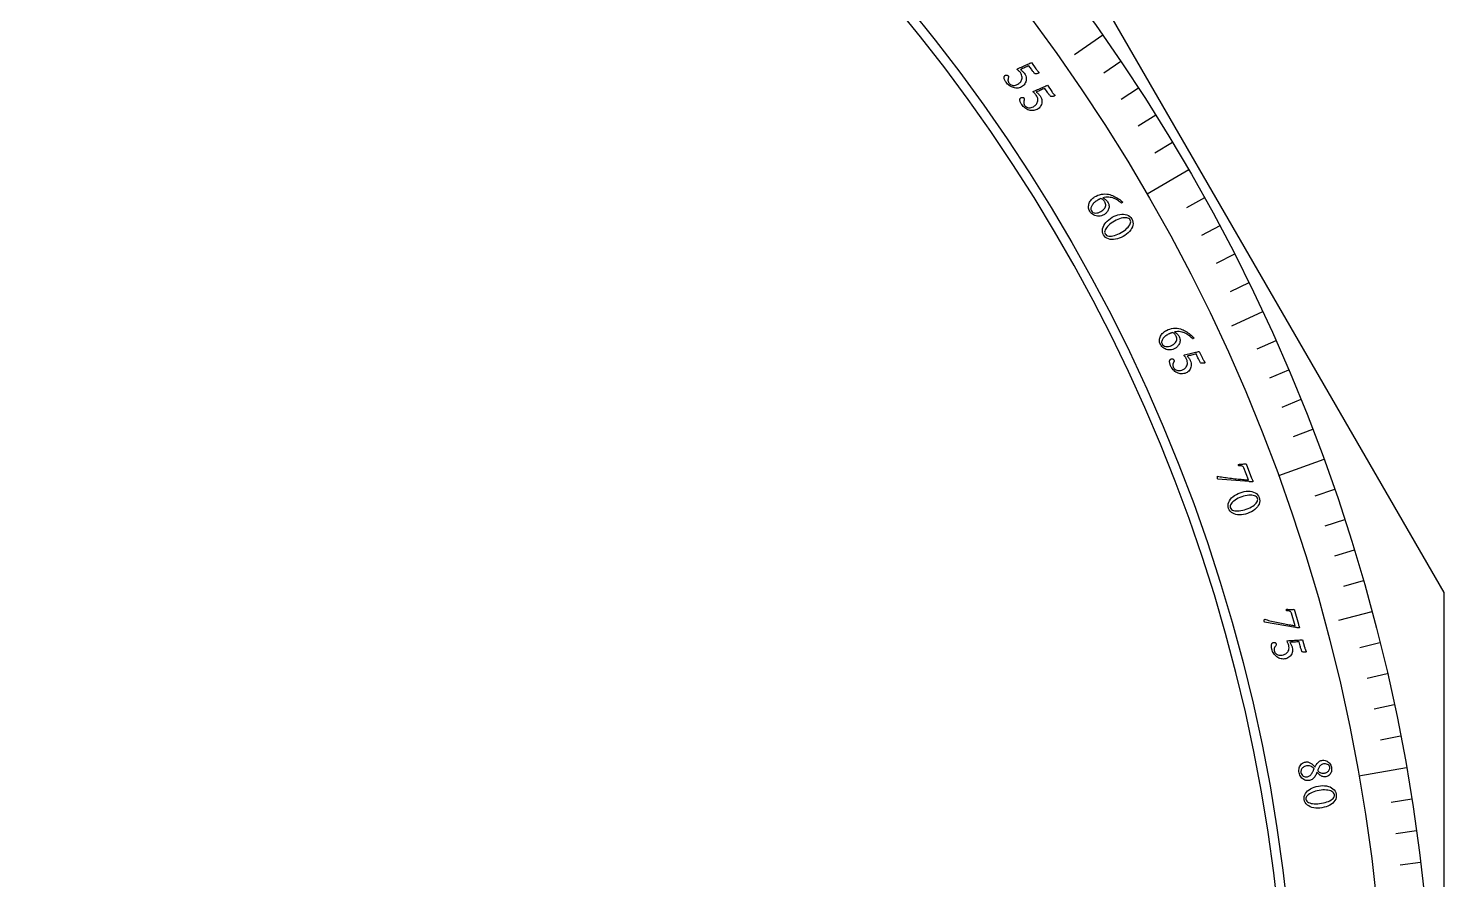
# Model space of a CAD drawing. Header units: millimetres. Extents: x -105 to 105, y -105 to 128.
# Drawn here: x 24.3 to 105, y 11.8 to 60.3 of the extents above; entities that cross this region are included whole.
import ezdxf

# ---------------------------------------------------------------- set-up
doc = ezdxf.new("R2010")
doc.units = ezdxf.units.MM
for name, color, linetype in [('CUT_INNER', 6, 'Continuous'), ('CUT_OUTER', 1, 'Continuous'), ('ENGRAVE', 7, 'Continuous'), ('ENGRAVE_FINE', 8, 'Continuous'), ('TEXT', 5, 'Continuous')]:
    doc.layers.add(name, color=color, linetype=linetype)

msp = doc.modelspace()

# ---------------------------------------------------------------- linework, layer by layer
at = {"layer": 'CUT_INNER'}
msp.add_arc((0, 0), 96.075, 98.085938, 87.539062, dxfattribs=at)
at = {"layer": 'CUT_OUTER'}
msp.add_lwpolyline([(30.8079, 103.6071), (32.4928, 102.4838), (76.8653, 76.8653), (105, 28.1347), (105, -28.1347), (76.8653, -76.8653), (28.1347, -105), (-28.1347, -105), (-76.8653, -76.8653), (-105, -28.1347), (-105, 28.1347), (-76.8653, 76.8653), (-32.6892, 102.3704), (-32.4055, 102.6778), (-32.4029, 102.6804), (-32.3998, 102.6824), (-30.8138, 103.6069)], dxfattribs=at)
at = {"layer": 'ENGRAVE'}
for points in [[(85.5723, 59.9184), (83.9639, 58.7922)], [(90.4689, 52.2322), (88.0883, 50.8578)], [(94.677, 44.1486), (92.8975, 43.3188)], [(98.1645, 35.729), (95.5814, 34.7888)], [(100.905, 27.0374), (99.0084, 26.5292)], [(102.8774, 18.1401), (100.1703, 17.6627)]]:
    msp.add_lwpolyline(points, dxfattribs=at)
for radius in [104.4645, 101.7156, 96.6105]:
    msp.add_circle((0, 0), radius, dxfattribs=at)
at = {"layer": 'ENGRAVE_FINE'}
for points in [[(86.605, 58.4158), (85.6283, 57.757)], [(87.6113, 56.8954), (86.6233, 56.2538)], [(88.5909, 55.3578), (87.5918, 54.7335)], [(89.5436, 53.8032), (88.5337, 53.1964)], [(91.3667, 50.6454), (90.3363, 50.0742)], [(92.2367, 49.0431), (91.1965, 48.49)], [(93.0786, 47.4259), (92.0289, 46.891)], [(93.8921, 45.7942), (92.8332, 45.2778)], [(95.4331, 42.4895), (94.3568, 42.0104)], [(96.1601, 40.8175), (95.0756, 40.3572)], [(96.8578, 39.1331), (95.7655, 38.6918)], [(97.526, 37.4367), (96.4262, 37.0145)], [(98.7731, 34.0103), (97.6592, 33.6268)], [(99.3516, 32.2813), (98.2312, 31.9173)], [(99.8999, 30.5425), (98.7733, 30.198)], [(100.4177, 28.7943), (99.2853, 28.4696)], [(101.3615, 25.2722), (100.2184, 24.9872)], [(101.7871, 23.4994), (100.6392, 23.2344)], [(102.1817, 21.7194), (101.0293, 21.4745)], [(102.5452, 19.9328), (101.3887, 19.708)], [(103.1784, 16.3418), (102.0148, 16.1576)], [(103.4479, 14.5386), (102.2812, 14.3747)], [(103.6858, 12.731), (102.5165, 12.5874)]]:
    msp.add_lwpolyline(points, dxfattribs=at)
at = {"layer": 'TEXT'}
for points in [[(81.0966, 57.7437), (81.1405, 57.6738), (81.1729, 57.6036), (81.1936, 57.5331), (81.2027, 57.4623), (81.2021, 57.3929), (81.1934, 57.3261), (81.1767, 57.2621), (81.152, 57.2008), (81.1205, 57.144), (81.0836, 57.0933), (81.0413, 57.0486), (80.9936, 57.0101), (80.9327, 56.9721), (80.8701, 56.9425), (80.8059, 56.9214), (80.7399, 56.9086), (80.6735, 56.9035), (80.6077, 56.905), (80.5426, 56.9132), (80.4782, 56.9281), (80.4151, 56.949), (80.3544, 56.9752), (80.2958, 57.0068), (80.2395, 57.0438), (80.1864, 57.0853), (80.1372, 57.1305), (80.0921, 57.1795), (80.0511, 57.2322), (80.0347, 57.2568), (80.018, 57.2853), (80.0009, 57.3179), (79.9835, 57.3544), (79.9673, 57.3928), (79.9543, 57.431), (79.9443, 57.4689), (79.9374, 57.5066), (79.9384, 57.5154), (79.9408, 57.527), (79.9448, 57.5416), (79.9503, 57.5591), (79.9576, 57.5769), (79.9669, 57.5926), (79.9782, 57.6061), (79.9915, 57.6175), (80.0166, 57.6328), (80.0421, 57.6427), (80.0678, 57.6472), (80.0939, 57.6462), (80.1185, 57.6406), (80.14, 57.6311), (80.1583, 57.6178), (80.1736, 57.6007), (80.1875, 57.5765), (80.1949, 57.5515), (80.1959, 57.5258), (80.1904, 57.4992), (80.1823, 57.4726), (80.1753, 57.4465), (80.1695, 57.4211), (80.1648, 57.3963), (80.1619, 57.3677), (80.1626, 57.3394), (80.1671, 57.3112), (80.1752, 57.2833), (80.186, 57.256), (80.1983, 57.2301), (80.2121, 57.2055), (80.2275, 57.1823), (80.2517, 57.1528), (80.2804, 57.1262), (80.3136, 57.1026), (80.3512, 57.0819), (80.3929, 57.0659), (80.4385, 57.0564), (80.4881, 57.0535), (80.5415, 57.0572), (80.5983, 57.0692), (80.6581, 57.0913), (80.7208, 57.1236), (80.7865, 57.166), (80.8224, 57.1949), (80.8557, 57.2289), (80.8865, 57.2682), (80.9148, 57.3126), (80.9382, 57.3614), (80.9548, 57.4136), (80.9643, 57.4693), (80.9669, 57.5284), (80.9601, 57.5901), (80.9412, 57.6538), (80.9103, 57.7194), (80.8675, 57.7869), (80.8519, 57.8073), (80.8326, 57.83), (80.8096, 57.855), (80.7829, 57.8823), (80.7557, 57.9084), (80.7313, 57.9297), (80.7097, 57.9462), (80.6908, 57.9578), (80.689, 57.9618), (80.6886, 57.9666), (80.6896, 57.9722), (80.6921, 57.9787), (80.6957, 57.9852), (80.6999, 57.9911), (80.7048, 57.9963), (80.7105, 58.0009), (80.7855, 58.0349), (80.8606, 58.0688), (80.9357, 58.1027), (81.0107, 58.1366), (81.0846, 58.1699), (81.1558, 58.202), (81.2246, 58.2329), (81.2907, 58.2626), (81.3526, 58.2906), (81.4082, 58.3162), (81.4576, 58.3394), (81.5008, 58.3602), (81.7495, 58.0114), (81.7671, 57.9872), (81.7855, 57.9631), (81.8047, 57.9391), (81.8248, 57.9153), (81.8445, 57.8926), (81.8629, 57.8721), (81.88, 57.8539), (81.8957, 57.8379), (81.9088, 57.8249), (81.9182, 57.8155), (81.9238, 57.81), (81.9257, 57.8081), (81.9264, 57.7998), (81.927, 57.7922), (81.9277, 57.7853), (81.9283, 57.779), (81.9282, 57.7733), (81.9268, 57.7684), (81.924, 57.764), (81.9199, 57.7603), (81.9145, 57.7573), (81.9055, 57.7533), (81.8929, 57.7484), (81.8767, 57.7426), (81.858, 57.7364), (81.8379, 57.7307), (81.8164, 57.7253), (81.7936, 57.7203), (81.7703, 57.7163), (81.7478, 57.7139), (81.7259, 57.7131), (81.7046, 57.7139), (81.6843, 57.7376), (81.6621, 57.7638), (81.6383, 57.7924), (81.6128, 57.8234), (81.5856, 57.8573), (81.5568, 57.8947), (81.5265, 57.9355), (81.4946, 57.9797), (81.3533, 58.1778), (81.2928, 58.1509), (81.232, 58.1234), (81.1708, 58.0955), (81.1093, 58.0671), (81.0483, 58.039), (80.9885, 58.0119), (80.93, 57.986), (80.8727, 57.9612), (80.9004, 57.9419), (80.9301, 57.9183), (80.9617, 57.8904), (80.9952, 57.8582), (81.0274, 57.8253), (81.055, 57.7952), (81.0781, 57.768), (81.0966, 57.7437)], [(81.998, 56.4564), (82.0408, 56.3858), (82.072, 56.3151), (82.0916, 56.2442), (82.0997, 56.1734), (82.0979, 56.1039), (82.0882, 56.0373), (82.0705, 55.9736), (82.0448, 55.9127), (82.0124, 55.8564), (81.9747, 55.8062), (81.9317, 55.7623), (81.8834, 55.7245), (81.8219, 55.6874), (81.7589, 55.6588), (81.6943, 55.6387), (81.6282, 55.6271), (81.5617, 55.6229), (81.496, 55.6255), (81.431, 55.6347), (81.3668, 55.6506), (81.3041, 55.6725), (81.2437, 55.6997), (81.1857, 55.7322), (81.13, 55.7701), (81.0775, 55.8124), (81.0291, 55.8584), (80.9848, 55.9081), (80.9445, 55.9615), (80.9286, 55.9863), (80.9123, 56.0151), (80.8958, 56.0479), (80.8788, 56.0847), (80.8633, 56.1234), (80.8509, 56.1617), (80.8415, 56.1998), (80.8352, 56.2376), (80.8363, 56.2463), (80.8389, 56.258), (80.8431, 56.2725), (80.8489, 56.2899), (80.8565, 56.3076), (80.866, 56.3231), (80.8775, 56.3365), (80.891, 56.3477), (80.9164, 56.3626), (80.942, 56.372), (80.9678, 56.3761), (80.9938, 56.3747), (81.0184, 56.3687), (81.0397, 56.3589), (81.0579, 56.3453), (81.0728, 56.328), (81.0863, 56.3036), (81.0933, 56.2785), (81.0939, 56.2527), (81.088, 56.2262), (81.0795, 56.1997), (81.0721, 56.1738), (81.0659, 56.1484), (81.0608, 56.1237), (81.0574, 56.0952), (81.0577, 56.0669), (81.0618, 56.0386), (81.0695, 56.0105), (81.0798, 55.9831), (81.0917, 55.957), (81.1051, 55.9322), (81.1201, 55.9087), (81.1439, 55.8789), (81.1722, 55.8519), (81.205, 55.8277), (81.2422, 55.8064), (81.2837, 55.7898), (81.3292, 55.7796), (81.3786, 55.7759), (81.4321, 55.7787), (81.4891, 55.7898), (81.5493, 55.811), (81.6125, 55.8423), (81.6788, 55.8836), (81.7151, 55.9119), (81.749, 55.9455), (81.7804, 55.9842), (81.8094, 56.0282), (81.8336, 56.0766), (81.851, 56.1286), (81.8614, 56.1841), (81.8649, 56.2431), (81.859, 56.305), (81.8412, 56.369), (81.8114, 56.4351), (81.7696, 56.5032), (81.7543, 56.5238), (81.7354, 56.5468), (81.7128, 56.5722), (81.6865, 56.5999), (81.6598, 56.6265), (81.6357, 56.6481), (81.6143, 56.6649), (81.5957, 56.6769), (81.5939, 56.6809), (81.5935, 56.6857), (81.5947, 56.6913), (81.5973, 56.6977), (81.6009, 56.7042), (81.6053, 56.71), (81.6103, 56.7152), (81.616, 56.7197), (81.6915, 56.7524), (81.7671, 56.7852), (81.8427, 56.8179), (81.9184, 56.8506), (81.9927, 56.8827), (82.0645, 56.9136), (82.1337, 56.9435), (82.2003, 56.9722), (82.2626, 56.9992), (82.3186, 57.0239), (82.3684, 57.0463), (82.4119, 57.0664), (82.655, 56.7137), (82.6722, 56.6892), (82.6903, 56.6649), (82.7091, 56.6406), (82.7288, 56.6164), (82.7482, 56.5934), (82.7663, 56.5727), (82.783, 56.5542), (82.7985, 56.5379), (82.8114, 56.5247), (82.8206, 56.5152), (82.8262, 56.5096), (82.828, 56.5077), (82.8285, 56.4994), (82.8291, 56.4918), (82.8296, 56.4848), (82.8301, 56.4785), (82.83, 56.4729), (82.8285, 56.4679), (82.8256, 56.4636), (82.8214, 56.46), (82.816, 56.4571), (82.8069, 56.4532), (82.7942, 56.4485), (82.778, 56.4429), (82.7592, 56.4371), (82.739, 56.4317), (82.7174, 56.4266), (82.6945, 56.422), (82.6712, 56.4183), (82.6486, 56.4163), (82.6267, 56.4158), (82.6055, 56.417), (82.5855, 56.441), (82.5638, 56.4676), (82.5404, 56.4965), (82.5154, 56.5279), (82.4887, 56.5623), (82.4605, 56.6001), (82.4309, 56.6413), (82.3997, 56.6861), (82.2615, 56.8864), (82.2006, 56.8604), (82.1393, 56.8339), (82.0778, 56.807), (82.0158, 56.7795), (81.9544, 56.7524), (81.8942, 56.7263), (81.8352, 56.7013), (81.7776, 56.6774), (81.805, 56.6577), (81.8342, 56.6336), (81.8654, 56.6052), (81.8984, 56.5725), (81.93, 56.539), (81.9572, 56.5085), (81.9799, 56.481), (81.998, 56.4564)], [(85.8447, 50.4152), (85.8783, 50.3511), (85.9027, 50.2887), (85.918, 50.228), (85.9241, 50.1691), (85.9227, 50.1123), (85.9154, 50.0581), (85.9021, 50.0064), (85.8828, 49.9572), (85.859, 49.9109), (85.8321, 49.8677), (85.8021, 49.8276), (85.769, 49.7906), (85.7346, 49.7572), (85.7006, 49.7279), (85.6669, 49.7027), (85.6337, 49.6815), (85.5639, 49.6466), (85.4916, 49.6215), (85.4168, 49.6061), (85.3395, 49.6005), (85.2621, 49.6042), (85.1872, 49.6169), (85.1147, 49.6385), (85.0446, 49.6691), (84.9791, 49.7086), (84.9205, 49.7569), (84.8688, 49.814), (84.824, 49.8801), (84.7952, 49.9359), (84.7742, 49.9927), (84.7609, 50.0505), (84.7553, 50.1092), (84.7565, 50.1679), (84.7636, 50.2257), (84.7765, 50.2825), (84.7953, 50.3385), (84.8193, 50.3928), (84.8477, 50.445), (84.8807, 50.4949), (84.9182, 50.5427), (84.9591, 50.5872), (85.0023, 50.6274), (85.0479, 50.6632), (85.096, 50.6947), (85.1916, 50.7465), (85.2892, 50.7892), (85.3888, 50.8228), (85.4904, 50.8472), (85.5925, 50.862), (85.6934, 50.8664), (85.793, 50.8606), (85.8915, 50.8446), (85.966, 50.8261), (86.0405, 50.8031), (86.1152, 50.7756), (86.1899, 50.7435), (86.2634, 50.708), (86.3344, 50.6701), (86.4029, 50.6298), (86.469, 50.5871), (86.5311, 50.543), (86.5879, 50.4985), (86.6393, 50.4537), (86.6853, 50.4085), (86.6882, 50.3993), (86.6866, 50.3895), (86.6804, 50.3792), (86.6696, 50.3684), (86.6573, 50.3583), (86.6467, 50.35), (86.6378, 50.3435), (86.6307, 50.3389), (86.5927, 50.372), (86.5507, 50.4063), (86.5045, 50.4418), (86.4542, 50.4786), (86.3998, 50.5149), (86.3415, 50.549), (86.2793, 50.5811), (86.2133, 50.611), (86.1436, 50.6371), (86.0704, 50.6577), (85.9939, 50.6729), (85.914, 50.6824), (85.8307, 50.6851), (85.7441, 50.6792), (85.6542, 50.6648), (85.561, 50.642), (85.6061, 50.6229), (85.6493, 50.6), (85.6907, 50.5734), (85.7302, 50.5432), (85.7663, 50.5111), (85.7974, 50.479), (85.8235, 50.4471), (85.8447, 50.4152)], [(85.4403, 50.598), (85.4185, 50.5883), (85.3966, 50.5781), (85.3746, 50.5674), (85.3524, 50.5562), (85.3303, 50.5446), (85.3083, 50.5327), (85.2866, 50.5204), (85.265, 50.5079), (85.2235, 50.4818), (85.1823, 50.4529), (85.1416, 50.4213), (85.1011, 50.3869), (85.0624, 50.3504), (85.0266, 50.3125), (84.9937, 50.2732), (84.9639, 50.2325), (84.938, 50.1909), (84.9172, 50.1492), (84.9013, 50.1072), (84.8905, 50.0651), (84.8859, 50.0236), (84.8888, 49.9835), (84.8991, 49.9448), (84.9168, 49.9076), (84.957, 49.8551), (85.0079, 49.8161), (85.0696, 49.7906), (85.1422, 49.7786), (85.2208, 49.7801), (85.3009, 49.7951), (85.3825, 49.8236), (85.4654, 49.8656), (85.5166, 49.8981), (85.5635, 49.9335), (85.6063, 49.9717), (85.6447, 50.0128), (85.6775, 50.0564), (85.7032, 50.1019), (85.7217, 50.1496), (85.733, 50.1992), (85.7357, 50.2505), (85.7283, 50.3032), (85.7106, 50.3572), (85.6828, 50.4125), (85.6656, 50.4393), (85.6456, 50.4663), (85.6226, 50.4935), (85.5967, 50.521), (85.5664, 50.5464), (85.5303, 50.5678), (85.4882, 50.585), (85.4403, 50.598)], [(87.2196, 49.4425), (87.2614, 49.3528), (87.2853, 49.2623), (87.2915, 49.1709), (87.28, 49.0788), (87.2528, 48.9876), (87.2123, 48.8987), (87.1584, 48.8122), (87.0912, 48.7281), (87.0129, 48.6479), (86.9258, 48.5733), (86.8299, 48.5042), (86.7254, 48.4406), (86.6163, 48.385), (86.5071, 48.3398), (86.3978, 48.305), (86.2883, 48.2806), (86.1813, 48.2674), (86.0792, 48.2663), (85.9821, 48.2774), (85.8899, 48.3005), (85.8053, 48.3369), (85.7309, 48.3875), (85.6668, 48.4524), (85.6127, 48.5316), (85.5737, 48.6165), (85.5518, 48.7036), (85.5469, 48.7928), (85.559, 48.8843), (85.5861, 48.9759), (85.6261, 49.0656), (85.6791, 49.1533), (85.745, 49.239), (85.8219, 49.3209), (85.9077, 49.3972), (86.0024, 49.4679), (86.1061, 49.533), (86.2145, 49.59), (86.3231, 49.6365), (86.4321, 49.6725), (86.5414, 49.698), (86.6485, 49.7118), (86.7507, 49.713), (86.8482, 49.7015), (86.9408, 49.6772), (87.0259, 49.6396), (87.1007, 49.5879), (87.1653, 49.5222), (87.2196, 49.4425)], [(87.135, 49.3775), (87.1, 49.4252), (87.0551, 49.4624), (87.0004, 49.4891), (86.9358, 49.5051), (86.8635, 49.5114), (86.7855, 49.5087), (86.7019, 49.4969), (86.6126, 49.4761), (86.5198, 49.4469), (86.4255, 49.41), (86.3296, 49.3654), (86.2322, 49.3131), (86.1388, 49.2563), (86.0523, 49.1967), (85.9727, 49.1342), (85.8999, 49.069), (85.8357, 49.0028), (85.7817, 48.9377), (85.7379, 48.8736), (85.7042, 48.8105), (85.6824, 48.7501), (85.6743, 48.6938), (85.6798, 48.6418), (85.6989, 48.5939), (85.7355, 48.5439), (85.7818, 48.5056), (85.8379, 48.4792), (85.9037, 48.4645), (85.9773, 48.4603), (86.0566, 48.4653), (86.1417, 48.4797), (86.2324, 48.5033), (86.3265, 48.5348), (86.4215, 48.5729), (86.5174, 48.6176), (86.6143, 48.669), (86.7089, 48.7255), (86.7959, 48.7842), (86.875, 48.8451), (86.9464, 48.9082), (87.0087, 48.9722), (87.0609, 49.0356), (87.1028, 49.0983), (87.1345, 49.1605), (87.1545, 49.2205), (87.1613, 49.2767), (87.1547, 49.329), (87.135, 49.3775)], [(89.912, 42.7415), (89.9399, 42.6747), (89.9588, 42.6104), (89.9687, 42.5487), (89.9697, 42.4894), (89.9634, 42.433), (89.9513, 42.3796), (89.9335, 42.3292), (89.91, 42.2819), (89.8823, 42.2378), (89.8517, 42.1971), (89.8184, 42.1598), (89.7822, 42.1259), (89.745, 42.0956), (89.7085, 42.0694), (89.6728, 42.0472), (89.6379, 42.029), (89.5653, 42.0003), (89.491, 41.9816), (89.4152, 41.9728), (89.3377, 41.9739), (89.261, 41.9844), (89.1875, 42.0035), (89.1171, 42.0314), (89.0499, 42.068), (88.9881, 42.113), (88.934, 42.1662), (88.8874, 42.2277), (88.8485, 42.2974), (88.8248, 42.3555), (88.8088, 42.4139), (88.8006, 42.4726), (88.8001, 42.5316), (88.8064, 42.59), (88.8185, 42.6469), (88.8363, 42.7025), (88.8599, 42.7565), (88.8885, 42.8086), (88.9214, 42.858), (88.9586, 42.9049), (89.0001, 42.9492), (89.0447, 42.99), (89.0913, 43.0263), (89.1399, 43.058), (89.1905, 43.0852), (89.2902, 43.1285), (89.3912, 43.1625), (89.4934, 43.1873), (89.5967, 43.2028), (89.6997, 43.2085), (89.8006, 43.2042), (89.8994, 43.1897), (89.9961, 43.1651), (90.0686, 43.1403), (90.1409, 43.1109), (90.2129, 43.077), (90.2845, 43.0385), (90.3546, 42.9967), (90.4221, 42.9527), (90.4868, 42.9066), (90.5489, 42.8583), (90.6069, 42.809), (90.6596, 42.7597), (90.7069, 42.7106), (90.7488, 42.6616), (90.751, 42.6521), (90.7485, 42.6425), (90.7414, 42.6328), (90.7297, 42.623), (90.7166, 42.614), (90.7053, 42.6066), (90.6959, 42.601), (90.6883, 42.597), (90.6534, 42.6333), (90.6145, 42.6711), (90.5716, 42.7105), (90.5247, 42.7515), (90.4737, 42.7924), (90.4186, 42.8315), (90.3595, 42.8689), (90.2963, 42.9045), (90.2291, 42.9365), (90.158, 42.9634), (90.0831, 42.9852), (90.0043, 43.0017), (89.9216, 43.0115), (89.8348, 43.0132), (89.744, 43.0068), (89.6491, 42.9922), (89.6924, 42.9692), (89.7335, 42.9426), (89.7724, 42.9126), (89.8091, 42.879), (89.8422, 42.8438), (89.8704, 42.8092), (89.8937, 42.7751), (89.912, 42.7415)], [(89.5251, 42.9588), (89.5025, 42.9511), (89.4798, 42.9428), (89.4569, 42.9341), (89.4339, 42.9249), (89.4108, 42.9152), (89.3879, 42.9053), (89.3652, 42.895), (89.3426, 42.8843), (89.299, 42.862), (89.2555, 42.8368), (89.2121, 42.8089), (89.1688, 42.7781), (89.127, 42.7452), (89.088, 42.7105), (89.0519, 42.6742), (89.0186, 42.6362), (88.9892, 42.5971), (88.9648, 42.5573), (88.9454, 42.5169), (88.9309, 42.4759), (88.9227, 42.4349), (88.9221, 42.3947), (88.929, 42.3553), (88.9434, 42.3167), (88.9788, 42.2609), (89.0262, 42.2176), (89.0855, 42.1869), (89.1567, 42.1686), (89.2351, 42.1632), (89.3162, 42.1711), (89.4, 42.1924), (89.4863, 42.227), (89.5401, 42.255), (89.5899, 42.2861), (89.6358, 42.3205), (89.6777, 42.3581), (89.7142, 42.3986), (89.7437, 42.4418), (89.7663, 42.4876), (89.782, 42.5361), (89.7891, 42.587), (89.7862, 42.6401), (89.7734, 42.6954), (89.7505, 42.7529), (89.7357, 42.7811), (89.7181, 42.8098), (89.6976, 42.8389), (89.6742, 42.8685), (89.6462, 42.8965), (89.6121, 42.9209), (89.5717, 42.9417), (89.5251, 42.9588)], [(90.5559, 41.3599), (90.5857, 41.2829), (90.6042, 41.2078), (90.6112, 41.1347), (90.6068, 41.0635), (90.593, 40.9954), (90.5719, 40.9315), (90.5433, 40.8718), (90.5075, 40.8163), (90.4658, 40.7665), (90.42, 40.7236), (90.37, 40.6878), (90.3159, 40.659), (90.2489, 40.6332), (90.1818, 40.616), (90.1148, 40.6074), (90.0476, 40.6074), (89.9814, 40.6149), (89.9171, 40.6288), (89.8547, 40.6492), (89.7942, 40.676), (89.7363, 40.7084), (89.6816, 40.7457), (89.6301, 40.7878), (89.5818, 40.8347), (89.5374, 40.8855), (89.4978, 40.9392), (89.4628, 40.9959), (89.4324, 41.0554), (89.421, 41.0826), (89.41, 41.1138), (89.3994, 41.149), (89.3891, 41.1882), (89.3805, 41.229), (89.3749, 41.2689), (89.3723, 41.308), (89.3727, 41.3463), (89.3753, 41.3548), (89.3799, 41.3658), (89.3866, 41.3793), (89.3953, 41.3954), (89.4058, 41.4116), (89.4179, 41.4252), (89.4315, 41.4364), (89.4467, 41.445), (89.4744, 41.4553), (89.5012, 41.4602), (89.5273, 41.4597), (89.5527, 41.4538), (89.5758, 41.4436), (89.5952, 41.4303), (89.6107, 41.4138), (89.6224, 41.3941), (89.6314, 41.3677), (89.634, 41.3418), (89.6301, 41.3163), (89.6197, 41.2912), (89.6067, 41.2666), (89.5949, 41.2424), (89.5844, 41.2185), (89.5751, 41.195), (89.5668, 41.1675), (89.5622, 41.1396), (89.5613, 41.1111), (89.564, 41.082), (89.5694, 41.0533), (89.5766, 41.0255), (89.5855, 40.9987), (89.5962, 40.973), (89.6144, 40.9394), (89.6376, 40.9079), (89.6656, 40.8785), (89.6986, 40.851), (89.7366, 40.8274), (89.7796, 40.8095), (89.8277, 40.7973), (89.8808, 40.7908), (89.9389, 40.7918), (90.0018, 40.8022), (90.0695, 40.822), (90.142, 40.8513), (90.1827, 40.8728), (90.2219, 40.9), (90.2596, 40.9327), (90.2957, 40.971), (90.328, 41.0144), (90.3541, 41.0626), (90.374, 41.1154), (90.3878, 41.173), (90.3927, 41.2349), (90.3862, 41.301), (90.3683, 41.3713), (90.339, 41.4456), (90.3275, 41.4686), (90.3129, 41.4945), (90.2951, 41.5234), (90.274, 41.5554), (90.2523, 41.5861), (90.2323, 41.6116), (90.2142, 41.6319), (90.1979, 41.6469), (90.1968, 41.6511), (90.1973, 41.6559), (90.1994, 41.6613), (90.2031, 41.6671), (90.2078, 41.6729), (90.2131, 41.6778), (90.2189, 41.6821), (90.2253, 41.6855), (90.3054, 41.7047), (90.3855, 41.7238), (90.4657, 41.7428), (90.5458, 41.7619), (90.6246, 41.7806), (90.7007, 41.7986), (90.774, 41.816), (90.8446, 41.8327), (90.9106, 41.8485), (90.9701, 41.8631), (91.023, 41.8765), (91.0694, 41.8887), (91.2475, 41.4992), (91.2602, 41.4721), (91.2738, 41.445), (91.2881, 41.4178), (91.3033, 41.3906), (91.3184, 41.3646), (91.3326, 41.341), (91.3459, 41.3199), (91.3583, 41.3012), (91.3687, 41.2859), (91.3762, 41.275), (91.3806, 41.2685), (91.3821, 41.2663), (91.3812, 41.258), (91.3804, 41.2504), (91.3797, 41.2435), (91.3791, 41.2372), (91.378, 41.2317), (91.3757, 41.227), (91.3721, 41.2233), (91.3674, 41.2204), (91.3615, 41.2185), (91.3519, 41.2163), (91.3386, 41.2139), (91.3216, 41.2112), (91.3021, 41.2087), (91.2813, 41.2069), (91.2592, 41.2057), (91.2358, 41.2051), (91.2122, 41.2055), (91.1896, 41.2074), (91.1679, 41.2108), (91.1472, 41.2156), (91.1317, 41.2428), (91.1149, 41.2726), (91.097, 41.3052), (91.0777, 41.3405), (91.0574, 41.3789), (91.0363, 41.4211), (91.0142, 41.4669), (90.9913, 41.5163), (90.89, 41.7376), (90.8255, 41.7226), (90.7606, 41.7071), (90.6952, 41.6913), (90.6295, 41.675), (90.5643, 41.6589), (90.5004, 41.6437), (90.4381, 41.6293), (90.3771, 41.6158), (90.4007, 41.5916), (90.4253, 41.5628), (90.4511, 41.5295), (90.4779, 41.4915), (90.5032, 41.4531), (90.5247, 41.4183), (90.5422, 41.3873), (90.5559, 41.3599)], [(94.0533, 34.6567), (94.0635, 34.6298), (94.0747, 34.602), (94.0867, 34.5733), (94.0996, 34.5438), (94.1115, 34.5169), (94.1206, 34.4961), (94.1269, 34.4814), (94.1303, 34.4727), (94.1315, 34.4648), (94.1287, 34.4579), (94.1221, 34.4519), (94.1116, 34.4469), (94.096, 34.4429), (94.0766, 34.4412), (94.0535, 34.4416), (94.0266, 34.4442), (93.9974, 34.448), (93.9672, 34.4517), (93.936, 34.4555), (93.9038, 34.4593), (92.129, 34.6075), (92.1236, 34.6109), (92.1188, 34.6161), (92.1144, 34.623), (92.1105, 34.6317), (92.1055, 34.6479), (92.1017, 34.6666), (92.0992, 34.6877), (92.0979, 34.7112), (92.0985, 34.7332), (92.1016, 34.7501), (92.1074, 34.7616), (92.1157, 34.7679), (92.1839, 34.7536), (92.2582, 34.7396), (92.3387, 34.7259), (92.4253, 34.7125), (92.5161, 34.6993), (92.6091, 34.6863), (92.7045, 34.6735), (92.8021, 34.6609), (92.9003, 34.6487), (92.9974, 34.6372), (93.0935, 34.6264), (93.1885, 34.6163), (93.2807, 34.6068), (93.3686, 34.5981), (93.4522, 34.59), (93.5313, 34.5826), (93.6044, 34.5759), (93.6699, 34.5699), (93.7276, 34.5645), (93.7776, 34.5599), (93.818, 34.5561), (93.8469, 34.5534), (93.8642, 34.5518), (93.87, 34.5512), (93.6132, 35.2411), (93.5959, 35.2777), (93.5741, 35.3072), (93.5481, 35.3295), (93.5177, 35.3446), (93.4817, 35.354), (93.4391, 35.3592), (93.3898, 35.3604), (93.3338, 35.3574), (93.3255, 35.3578), (93.3178, 35.3624), (93.3109, 35.3713), (93.3048, 35.3844), (93.3033, 35.3893), (93.3021, 35.3956), (93.3011, 35.4035), (93.3003, 35.4128), (93.2998, 35.4222), (93.2999, 35.4304), (93.3003, 35.4374), (93.3013, 35.4432), (93.3632, 35.4465), (93.4254, 35.4504), (93.4879, 35.4549), (93.5508, 35.4602), (93.6102, 35.4658), (93.6625, 35.4712), (93.7075, 35.4764), (93.7453, 35.4815)], [(94.4802, 33.5459), (94.5057, 33.4503), (94.5136, 33.3569), (94.5038, 33.2659), (94.4764, 33.1772), (94.4339, 33.092), (94.3785, 33.0115), (94.3104, 32.9357), (94.2296, 32.8646), (94.1386, 32.7992), (94.0399, 32.7409), (93.9335, 32.6895), (93.8194, 32.645), (93.7024, 32.6092), (93.587, 32.5836), (93.4733, 32.5683), (93.3612, 32.5633), (93.2535, 32.5689), (93.1528, 32.5855), (93.0591, 32.6133), (92.9723, 32.6521), (92.8954, 32.7026), (92.8309, 32.7654), (92.779, 32.8404), (92.7395, 32.9278), (92.7158, 33.0182), (92.7093, 33.1077), (92.72, 33.1965), (92.7478, 33.2845), (92.7904, 33.37), (92.8454, 33.4514), (92.9128, 33.5285), (92.9926, 33.6015), (93.0826, 33.6688), (93.1803, 33.7291), (93.2859, 33.7822), (93.3993, 33.8283), (93.5159, 33.8656), (93.631, 33.8926), (93.7445, 33.9091), (93.8566, 33.9152), (93.9644, 33.9102), (94.0653, 33.8936), (94.1593, 33.8654), (94.2463, 33.8254), (94.3236, 33.7736), (94.3883, 33.7097), (94.4405, 33.6338), (94.4802, 33.5459)], [(94.3855, 33.4965), (94.3594, 33.5496), (94.3216, 33.594), (94.2724, 33.6297), (94.2115, 33.6568), (94.1414, 33.6756), (94.0641, 33.6864), (93.9797, 33.6893), (93.8882, 33.6843), (93.7917, 33.6717), (93.6924, 33.6517), (93.5903, 33.6244), (93.4853, 33.5899), (93.3834, 33.5501), (93.2879, 33.5064), (93.1986, 33.4588), (93.1157, 33.4071), (93.0409, 33.3532), (92.9764, 33.2984), (92.9221, 33.2429), (92.878, 33.1866), (92.8461, 33.1309), (92.8283, 33.0769), (92.8247, 33.0247), (92.8352, 32.9742), (92.8626, 32.9186), (92.9015, 32.8729), (92.9522, 32.8371), (93.0144, 32.8111), (93.0862, 32.7942), (93.1652, 32.7855), (93.2514, 32.7848), (93.3449, 32.7923), (93.443, 32.807), (93.5432, 32.828), (93.6454, 32.8554), (93.7497, 32.8892), (93.8527, 32.9284), (93.9485, 32.9711), (94.037, 33.0173), (94.1183, 33.0671), (94.1908, 33.1193), (94.2531, 33.1726), (94.3053, 33.2272), (94.3474, 33.2829), (94.3775, 33.3385), (94.3939, 33.3927), (94.3966, 33.4453), (94.3855, 33.4965)], [(96.716, 26.3276), (96.7238, 26.2998), (96.7324, 26.2712), (96.7419, 26.2416), (96.7522, 26.211), (96.7617, 26.1832), (96.769, 26.1617), (96.7739, 26.1464), (96.7766, 26.1375), (96.7771, 26.1296), (96.7737, 26.1229), (96.7666, 26.1175), (96.7558, 26.1134), (96.7398, 26.1109), (96.7203, 26.1108), (96.6973, 26.1132), (96.6708, 26.1182), (96.642, 26.1245), (96.6123, 26.1308), (96.5815, 26.1373), (96.5498, 26.1439), (94.7947, 26.4462), (94.7896, 26.4501), (94.7852, 26.4557), (94.7815, 26.463), (94.7784, 26.4719), (94.7748, 26.4886), (94.7726, 26.5075), (94.7719, 26.5287), (94.7727, 26.5522), (94.7752, 26.5742), (94.7798, 26.5906), (94.7866, 26.6016), (94.7954, 26.6071), (94.8621, 26.5869), (94.9349, 26.5665), (95.0138, 26.5459), (95.0989, 26.525), (95.1883, 26.504), (95.2798, 26.4829), (95.3737, 26.4618), (95.4698, 26.4407), (95.5666, 26.42), (95.6623, 26.4001), (95.7571, 26.381), (95.8508, 26.3626), (95.942, 26.3452), (96.0288, 26.3288), (96.1113, 26.3135), (96.1895, 26.2993), (96.2617, 26.2862), (96.3264, 26.2745), (96.3834, 26.2641), (96.4329, 26.2551), (96.4728, 26.2478), (96.5013, 26.2426), (96.5184, 26.2395), (96.5241, 26.2384), (96.3284, 26.948), (96.3144, 26.9861), (96.2953, 27.0173), (96.2713, 27.0418), (96.2423, 27.0595), (96.2073, 27.072), (96.1653, 27.0809), (96.1163, 27.0864), (96.0603, 27.0883), (96.052, 27.0894), (96.0447, 27.0947), (96.0387, 27.1041), (96.0337, 27.1177), (96.0326, 27.1227), (96.032, 27.1291), (96.0316, 27.137), (96.0317, 27.1464), (96.0321, 27.1558), (96.0328, 27.164), (96.0339, 27.1709), (96.0353, 27.1766), (96.0973, 27.1744), (96.1596, 27.1729), (96.2223, 27.172), (96.2854, 27.1718), (96.3451, 27.1722), (96.3976, 27.173), (96.4429, 27.1743), (96.481, 27.176)], [(96.3622, 25.0067), (96.3782, 24.9257), (96.3834, 24.8486), (96.3776, 24.7753), (96.3609, 24.706), (96.3355, 24.6413), (96.3036, 24.582), (96.2651, 24.5282), (96.2201, 24.4798), (96.1705, 24.4379), (96.1179, 24.4037), (96.0624, 24.3771), (96.0041, 24.3581), (95.9337, 24.3443), (95.8647, 24.339), (95.7971, 24.3422), (95.731, 24.3538), (95.6671, 24.3727), (95.6062, 24.3976), (95.5483, 24.4285), (95.4934, 24.4654), (95.442, 24.5074), (95.3946, 24.5536), (95.3511, 24.604), (95.3117, 24.6586), (95.2769, 24.7164), (95.2471, 24.7761), (95.2225, 24.838), (95.2029, 24.9019), (95.1964, 24.9307), (95.191, 24.9633), (95.1867, 24.9998), (95.1834, 25.0402), (95.182, 25.0818), (95.1834, 25.1221), (95.1876, 25.1611), (95.1947, 25.1988), (95.1986, 25.2066), (95.2051, 25.2167), (95.214, 25.2288), (95.2254, 25.2432), (95.2386, 25.2573), (95.2529, 25.2686), (95.2682, 25.2772), (95.2847, 25.2831), (95.3137, 25.2885), (95.341, 25.2886), (95.3666, 25.2836), (95.3906, 25.2734), (95.4116, 25.2593), (95.4283, 25.2428), (95.4407, 25.2239), (95.4488, 25.2024), (95.4532, 25.1749), (95.4512, 25.1489), (95.4429, 25.1245), (95.4283, 25.1016), (95.4112, 25.0796), (95.3954, 25.0578), (95.3809, 25.0361), (95.3677, 25.0146), (95.3548, 24.989), (95.3454, 24.9622), (95.3395, 24.9343), (95.3371, 24.9053), (95.3375, 24.876), (95.3397, 24.8474), (95.3438, 24.8195), (95.3499, 24.7923), (95.362, 24.7561), (95.3794, 24.7211), (95.4019, 24.6872), (95.4296, 24.6544), (95.4629, 24.6246), (95.5022, 24.5995), (95.5474, 24.5791), (95.5986, 24.5634), (95.656, 24.5544), (95.7197, 24.5537), (95.7898, 24.5614), (95.8663, 24.5776), (95.9101, 24.5918), (95.9534, 24.6117), (95.9962, 24.6374), (96.0384, 24.6689), (96.0778, 24.706), (96.1119, 24.7489), (96.1406, 24.7975), (96.1642, 24.8518), (96.1798, 24.9119), (96.1849, 24.9782), (96.1795, 25.0505), (96.1635, 25.1288), (96.1562, 25.1534), (96.1463, 25.1815), (96.1337, 25.213), (96.1186, 25.2481), (96.1025, 25.2822), (96.0873, 25.3108), (96.0729, 25.3339), (96.0595, 25.3515), (96.0592, 25.3559), (96.0605, 25.3605), (96.0635, 25.3654), (96.0681, 25.3705), (96.0738, 25.3753), (96.0798, 25.3793), (96.0863, 25.3825), (96.0932, 25.3848), (96.1754, 25.3897), (96.2576, 25.3946), (96.3399, 25.3995), (96.4221, 25.4043), (96.5029, 25.4091), (96.581, 25.4136), (96.6562, 25.418), (96.7287, 25.4222), (96.7964, 25.4263), (96.8575, 25.4303), (96.9119, 25.4343), (96.9597, 25.4383), (97.0675, 25.0238), (97.0754, 24.9949), (97.084, 24.9658), (97.0934, 24.9366), (97.1036, 24.9071), (97.114, 24.8789), (97.1239, 24.8532), (97.1333, 24.8301), (97.1422, 24.8095), (97.1498, 24.7927), (97.1553, 24.7806), (97.1585, 24.7734), (97.1596, 24.771), (97.1573, 24.763), (97.1552, 24.7557), (97.1533, 24.749), (97.1516, 24.7429), (97.1496, 24.7376), (97.1465, 24.7335), (97.1423, 24.7304), (97.1371, 24.7284), (97.131, 24.7276), (97.1212, 24.7271), (97.1077, 24.727), (97.0905, 24.7273), (97.0708, 24.7282), (97.05, 24.73), (97.028, 24.7327), (97.0049, 24.7361), (96.9817, 24.7407), (96.9598, 24.7465), (96.9391, 24.7535), (96.9195, 24.7619), (96.9089, 24.7913), (96.8976, 24.8237), (96.8856, 24.8589), (96.8728, 24.897), (96.8595, 24.9383), (96.8459, 24.9835), (96.8321, 25.0324), (96.8181, 25.0851), (96.7568, 25.3206), (96.6907, 25.317), (96.6241, 25.3131), (96.557, 25.3088), (96.4894, 25.3042), (96.4224, 25.2997), (96.3569, 25.2958), (96.293, 25.2925), (96.2306, 25.2898), (96.2496, 25.2618), (96.2689, 25.2292), (96.2884, 25.1919), (96.3082, 25.1498), (96.3265, 25.1076), (96.3416, 25.0696), (96.3535, 25.036), (96.3622, 25.0067)], [(98.6036, 18.175), (98.6122, 18.1114), (98.614, 18.0494), (98.6092, 17.9891), (98.5977, 17.9304), (98.5796, 17.8748), (98.5551, 17.8234), (98.5243, 17.7764), (98.487, 17.7338), (98.4433, 17.6969), (98.3931, 17.6671), (98.3363, 17.6445), (98.2731, 17.629), (98.2194, 17.6228), (98.1681, 17.6237), (98.1193, 17.6319), (98.0729, 17.6472), (98.029, 17.6677), (97.9874, 17.6915), (97.9482, 17.7184), (97.9114, 17.7486), (97.8769, 17.7802), (97.8448, 17.8112), (97.815, 17.8416), (97.7875, 17.8716), (97.7829, 17.8786), (97.7784, 17.8804), (97.7742, 17.877), (97.7702, 17.8684), (97.7532, 17.8204), (97.7325, 17.772), (97.7082, 17.7231), (97.6802, 17.6738), (97.649, 17.6259), (97.6149, 17.5812), (97.5779, 17.5398), (97.5382, 17.5017), (97.4958, 17.4686), (97.4511, 17.4424), (97.404, 17.4231), (97.3546, 17.4106), (97.2847, 17.4029), (97.2168, 17.4053), (97.1508, 17.4177), (97.0868, 17.44), (97.0261, 17.4708), (96.9704, 17.5086), (96.9195, 17.5533), (96.8734, 17.605), (96.8337, 17.6621), (96.8016, 17.7229), (96.7771, 17.7875), (96.7603, 17.856), (96.7502, 17.9307), (96.7481, 18.0026), (96.7539, 18.0717), (96.7676, 18.138), (96.7888, 18.2003), (96.8169, 18.257), (96.8521, 18.3082), (96.8943, 18.3538), (96.9427, 18.393), (96.9966, 18.4246), (97.0561, 18.4488), (97.1212, 18.4655), (97.1667, 18.4715), (97.2111, 18.4721), (97.2542, 18.4672), (97.2962, 18.4569), (97.3367, 18.4423), (97.3755, 18.4248), (97.4126, 18.4043), (97.448, 18.3808), (97.4815, 18.3556), (97.5129, 18.3298), (97.5422, 18.3034), (97.5693, 18.2763), (97.5941, 18.2502), (97.6167, 18.2264), (97.6369, 18.205), (97.6549, 18.1859), (97.6598, 18.1823), (97.6639, 18.1816), (97.667, 18.1837), (97.6693, 18.1886), (97.683, 18.2218), (97.7002, 18.257), (97.721, 18.2942), (97.7453, 18.3333), (97.773, 18.3725), (97.8038, 18.4096), (97.8378, 18.4448), (97.875, 18.4779), (97.9154, 18.5073), (97.9591, 18.5311), (98.0061, 18.5493), (98.0564, 18.5619), (98.1166, 18.5691), (98.1763, 18.5676), (98.2354, 18.5576), (98.2938, 18.5389), (98.35, 18.5127), (98.4023, 18.4804), (98.4507, 18.4417), (98.4953, 18.3968), (98.534, 18.347), (98.5649, 18.2934), (98.5882, 18.236), (98.6036, 18.175)], [(96.8624, 17.8689), (96.8799, 17.8044), (96.9069, 17.7489), (96.9434, 17.7023), (96.9894, 17.6647), (97.0427, 17.6374), (97.101, 17.6214), (97.1643, 17.617), (97.2326, 17.6241), (97.2748, 17.6349), (97.3145, 17.6516), (97.3519, 17.6743), (97.3869, 17.7028), (97.4195, 17.7352), (97.4494, 17.7694), (97.4768, 17.8054), (97.5016, 17.8432), (97.5239, 17.8811), (97.5436, 17.9175), (97.5608, 17.9523), (97.5755, 17.9855), (97.5876, 18.0148), (97.5972, 18.0381), (97.6041, 18.0553), (97.6084, 18.0664), (97.6099, 18.0723), (97.6108, 18.0773), (97.6112, 18.0815), (97.6109, 18.0848), (97.61, 18.0888), (97.6088, 18.0919), (97.6075, 18.0943), (97.6059, 18.0959), (97.5585, 18.143), (97.51, 18.1818), (97.4604, 18.2123), (97.4098, 18.2345), (97.3565, 18.2487), (97.2991, 18.2552), (97.2375, 18.254), (97.1718, 18.2451), (97.1166, 18.2318), (97.0668, 18.2135), (97.0221, 18.1902), (96.9827, 18.162), (96.9486, 18.1302), (96.9199, 18.0963), (96.8967, 18.0602), (96.8789, 18.0221), (96.8665, 17.9831), (96.8596, 17.9445), (96.8583, 17.9065), (96.8624, 17.8689)], [(98.5028, 18.1715), (98.4879, 18.2196), (98.4622, 18.2618), (98.4256, 18.298), (98.3781, 18.3281), (98.3239, 18.3504), (98.2671, 18.3629), (98.2076, 18.3656), (98.1454, 18.3586), (98.0947, 18.3458), (98.0493, 18.3275), (98.0092, 18.3035), (97.9745, 18.274), (97.9444, 18.2409), (97.9181, 18.206), (97.8957, 18.1694), (97.8771, 18.1311), (97.8611, 18.0933), (97.8466, 18.0579), (97.8334, 18.0251), (97.8216, 17.9948), (97.821, 17.9913), (97.8208, 17.9872), (97.8211, 17.9823), (97.822, 17.9769), (97.8222, 17.9756), (97.8224, 17.9747), (97.8225, 17.9741), (97.8225, 17.974), (97.8234, 17.9698), (97.8247, 17.9661), (97.8262, 17.9628), (97.828, 17.96), (97.8663, 17.9242), (97.9074, 17.8935), (97.9513, 17.8677), (97.998, 17.8469), (98.0473, 17.8322), (98.099, 17.8247), (98.1532, 17.8244), (98.2097, 17.8313), (98.2509, 17.8409), (98.2906, 17.8546), (98.3288, 17.8724), (98.3655, 17.8943), (98.3995, 17.9196), (98.4296, 17.9478), (98.4558, 17.9789), (98.4781, 18.0129), (98.495, 18.0494), (98.5047, 18.088), (98.5073, 18.1287), (98.5028, 18.1715)], [(98.87, 16.6299), (98.8785, 16.5313), (98.8701, 16.438), (98.8447, 16.3501), (98.8023, 16.2675), (98.7456, 16.191), (98.6771, 16.1214), (98.5969, 16.0585), (98.5049, 16.0025), (98.4039, 15.9539), (98.2966, 15.9136), (98.1829, 15.8815), (98.0628, 15.8575), (97.9414, 15.8425), (97.8233, 15.8374), (97.7086, 15.8421), (97.5974, 15.8565), (97.4923, 15.8808), (97.396, 15.9147), (97.3086, 15.9583), (97.2299, 16.0116), (97.1628, 16.0747), (97.1102, 16.1477), (97.0721, 16.2306), (97.0484, 16.3235), (97.0408, 16.4166), (97.05, 16.506), (97.0759, 16.5915), (97.1186, 16.6733), (97.1754, 16.7502), (97.2437, 16.8207), (97.3234, 16.885), (97.4147, 16.943), (97.5149, 16.9937), (97.6217, 17.0361), (97.7349, 17.0701), (97.8546, 17.0958), (97.9759, 17.1123), (98.0939, 17.1188), (98.2086, 17.1154), (98.32, 17.1019), (98.4254, 17.0783), (98.5218, 17.0444), (98.6095, 17.0003), (98.6882, 16.9458), (98.7553, 16.8814), (98.808, 16.8072), (98.8462, 16.7234), (98.87, 16.6299)], [(98.7682, 16.5977), (98.7517, 16.6545), (98.7222, 16.7049), (98.6799, 16.7486), (98.6247, 16.7858), (98.5589, 16.8165), (98.4847, 16.8406), (98.4021, 16.8581), (98.3111, 16.8691), (98.2139, 16.8734), (98.1126, 16.871), (98.0073, 16.8618), (97.8979, 16.846), (97.7907, 16.8246), (97.689, 16.7981), (97.5928, 16.7667), (97.5021, 16.7302), (97.4191, 16.6901), (97.3461, 16.6474), (97.283, 16.6021), (97.2298, 16.5543), (97.1887, 16.505), (97.1618, 16.4549), (97.1491, 16.4041), (97.1508, 16.3526), (97.168, 16.2931), (97.1985, 16.2413), (97.2421, 16.1972), (97.2989, 16.1609), (97.3666, 16.1318), (97.4429, 16.1094), (97.5277, 16.0938), (97.6211, 16.0849), (97.7202, 16.0824), (97.8226, 16.0857), (97.928, 16.0949), (98.0366, 16.1101), (98.1448, 16.1308), (98.2466, 16.1562), (98.3418, 16.1864), (98.4304, 16.2213), (98.5109, 16.2601), (98.5816, 16.3018), (98.6425, 16.3464), (98.6936, 16.394), (98.7329, 16.4436), (98.7584, 16.494), (98.7702, 16.5454), (98.7682, 16.5977)]]:
    msp.add_lwpolyline(points, close=True, dxfattribs=at)

doc.saveas('drawing.dxf')
